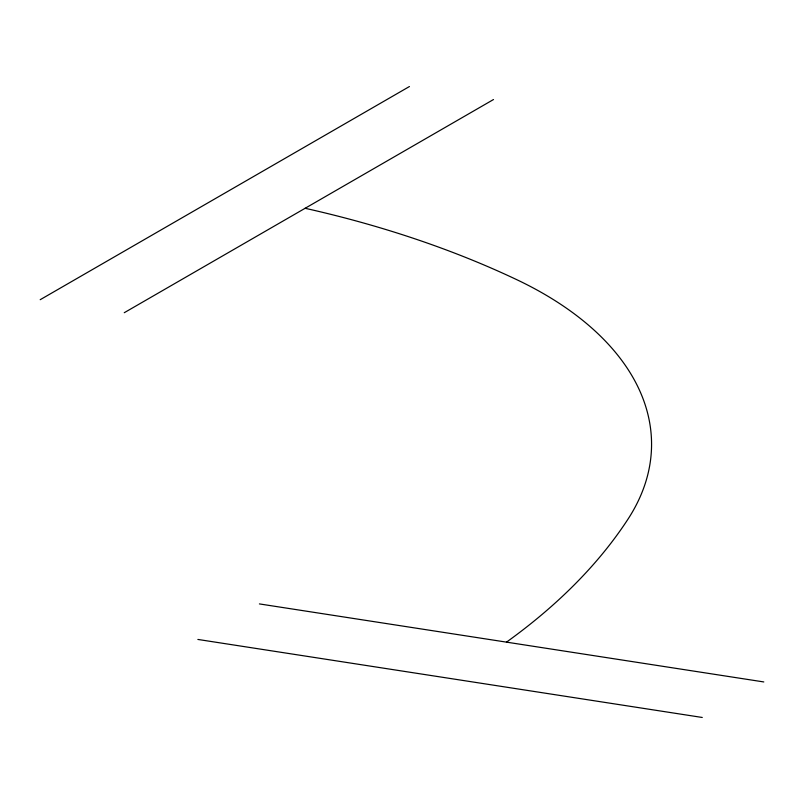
<?xml version="1.0" encoding="UTF-8"?>
<svg xmlns="http://www.w3.org/2000/svg" width="804" height="804" viewBox="0 0 804 804"><rect width="100%" height="100%" fill="white"/><g stroke="black" fill="none" stroke-linecap="round" stroke-linejoin="round"><path stroke-width="1.21" d="M40.2 299.701L409.437 86.53M124.258 312.706L493.495 99.535M259.411 603.915L763.8 681.943M197.874 639.441L702.264 717.469M506.49 642.135A777.709 449.004 0 0 0 627.854 519.364A368.795 212.929 0 0 0 516.57 279.581A777.709 449.004 0 0 0 305.128 208.286"/></g></svg>
